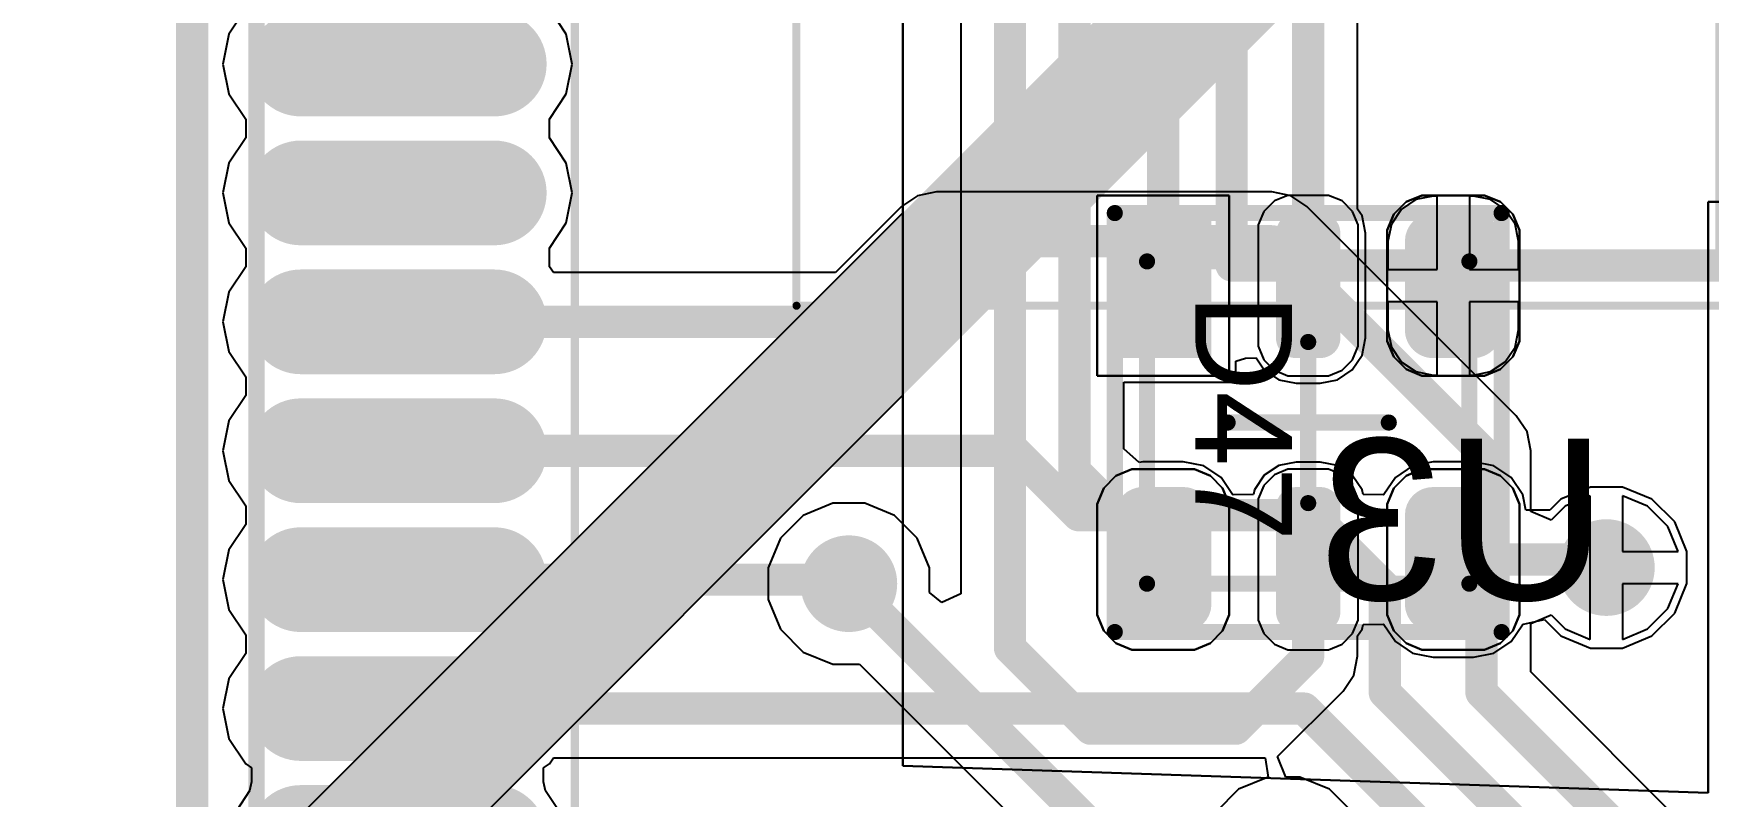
# Model space of a CAD drawing. Header units: inches. Extents: x -5 to 179, y -47 to 8.
# Drawn here: x 90.84 to 101.23, y -24.52 to -19.79 of the extents above; entities that cross this region are included whole.
import ezdxf

# ---------------------------------------------------------------- set-up
doc = ezdxf.new("R2010")
doc.units = ezdxf.units.IN
for name, color, linetype in [('Bottom 3D Body', 56, 'Continuous'), ('Bottom Courtyard', 56, 'Continuous'), ('Bottom Layer', 5, 'Continuous'), ('Bottom Overlay', 54, 'Continuous'), ('Bottom Paste', 16, 'Continuous'), ('Bottom Solder', 6, 'Continuous'), ('Mechanical 1', 6, 'Continuous'), ('Top 3D Body', 56, 'Continuous'), ('Top Courtyard', 56, 'Continuous'), ('Top Layer', 1, 'Continuous'), ('Top Overlay', 2, 'Continuous'), ('Top Paste', 8, 'Continuous'), ('Top Solder', 216, 'Continuous'), ('Via Holes', 16, 'Continuous')]:
    doc.layers.add(name, color=color, linetype=linetype)
doc.styles.add('Arial', font='', dxfattribs={"height": 0.2})
doc.styles.get('Arial').set_extended_font_data('Arial')

# ---------------------------------------------------------------- blocks, each defined once
blk = doc.blocks.new('TQFP80P1200X1200X120_44N_B_993')
at = {"layer": 'Bottom Layer'}
h = blk.add_hatch(color=5, dxfattribs=at)
edge = h.paths.add_edge_path()
edge.add_arc((-4, 5.275), 0.275, 180, 360)
edge.add_line((-3.725, 5.275), (-3.725, 6.475))
edge.add_arc((-4, 6.475), 0.275, 0, 180)
edge.add_line((-4.275, 6.475), (-4.275, 5.275))
h = blk.add_hatch(color=5, dxfattribs=at)
edge = h.paths.add_edge_path()
edge.add_arc((-3.2, 5.275), 0.275, 180, 360)
edge.add_line((-2.925, 5.275), (-2.925, 6.475))
edge.add_arc((-3.2, 6.475), 0.275, 0, 180)
edge.add_line((-3.475, 6.475), (-3.475, 5.275))
h = blk.add_hatch(color=5, dxfattribs=at)
edge = h.paths.add_edge_path()
edge.add_arc((-2.4, 5.275), 0.275, 180, 360)
edge.add_line((-2.125, 5.275), (-2.125, 6.475))
edge.add_arc((-2.4, 6.475), 0.275, 0, 180)
edge.add_line((-2.675, 6.475), (-2.675, 5.275))
h = blk.add_hatch(color=5, dxfattribs=at)
edge = h.paths.add_edge_path()
edge.add_arc((-1.6, 5.275), 0.275, 180, 360)
edge.add_line((-1.325, 5.275), (-1.325, 6.475))
edge.add_arc((-1.6, 6.475), 0.275, 0, 180)
edge.add_line((-1.875, 6.475), (-1.875, 5.275))
h = blk.add_hatch(color=5, dxfattribs=at)
edge = h.paths.add_edge_path()
edge.add_arc((-0.8, 5.275), 0.275, 180, 360)
edge.add_line((-0.525, 5.275), (-0.525, 6.475))
edge.add_arc((-0.8, 6.475), 0.275, 0, 180)
edge.add_line((-1.075, 6.475), (-1.075, 5.275))
h = blk.add_hatch(color=5, dxfattribs=at)
edge = h.paths.add_edge_path()
edge.add_arc((0, 5.275), 0.275, 180, 360)
edge.add_line((0.275, 5.275), (0.275, 6.475))
edge.add_arc((0, 6.475), 0.275, 0, 180)
edge.add_line((-0.275, 6.475), (-0.275, 5.275))
h = blk.add_hatch(color=5, dxfattribs=at)
edge = h.paths.add_edge_path()
edge.add_arc((0.8, 5.275), 0.275, 180, 360)
edge.add_line((1.075, 5.275), (1.075, 6.475))
edge.add_arc((0.8, 6.475), 0.275, 0, 180)
edge.add_line((0.525, 6.475), (0.525, 5.275))
at = {"layer": 'Bottom Paste'}
h = blk.add_hatch(color=16, dxfattribs=at)
edge = h.paths.add_edge_path()
edge.add_arc((-4, 5.275), 0.275, 180, 360)
edge.add_line((-3.725, 5.275), (-3.725, 6.475))
edge.add_arc((-4, 6.475), 0.275, 0, 180)
edge.add_line((-4.275, 6.475), (-4.275, 5.275))
h = blk.add_hatch(color=16, dxfattribs=at)
edge = h.paths.add_edge_path()
edge.add_arc((-3.2, 5.275), 0.275, 180, 360)
edge.add_line((-2.925, 5.275), (-2.925, 6.475))
edge.add_arc((-3.2, 6.475), 0.275, 0, 180)
edge.add_line((-3.475, 6.475), (-3.475, 5.275))
h = blk.add_hatch(color=16, dxfattribs=at)
edge = h.paths.add_edge_path()
edge.add_arc((-2.4, 5.275), 0.275, 180, 360)
edge.add_line((-2.125, 5.275), (-2.125, 6.475))
edge.add_arc((-2.4, 6.475), 0.275, 0, 180)
edge.add_line((-2.675, 6.475), (-2.675, 5.275))
h = blk.add_hatch(color=16, dxfattribs=at)
edge = h.paths.add_edge_path()
edge.add_arc((-1.6, 5.275), 0.275, 180, 360)
edge.add_line((-1.325, 5.275), (-1.325, 6.475))
edge.add_arc((-1.6, 6.475), 0.275, 0, 180)
edge.add_line((-1.875, 6.475), (-1.875, 5.275))
h = blk.add_hatch(color=16, dxfattribs=at)
edge = h.paths.add_edge_path()
edge.add_arc((-0.8, 5.275), 0.275, 180, 360)
edge.add_line((-0.525, 5.275), (-0.525, 6.475))
edge.add_arc((-0.8, 6.475), 0.275, 0, 180)
edge.add_line((-1.075, 6.475), (-1.075, 5.275))
h = blk.add_hatch(color=16, dxfattribs=at)
edge = h.paths.add_edge_path()
edge.add_arc((0, 5.275), 0.275, 180, 360)
edge.add_line((0.275, 5.275), (0.275, 6.475))
edge.add_arc((0, 6.475), 0.275, 0, 180)
edge.add_line((-0.275, 6.475), (-0.275, 5.275))
h = blk.add_hatch(color=16, dxfattribs=at)
edge = h.paths.add_edge_path()
edge.add_arc((0.8, 5.275), 0.275, 180, 360)
edge.add_line((1.075, 5.275), (1.075, 6.475))
edge.add_arc((0.8, 6.475), 0.275, 0, 180)
edge.add_line((0.525, 6.475), (0.525, 5.275))
at = {"layer": 'Bottom Solder'}
h = blk.add_hatch(color=6, dxfattribs=at)
edge = h.paths.add_edge_path()
edge.add_arc((-4, 5.275), 0.325, 180, 360)
edge.add_line((-3.675, 5.275), (-3.675, 6.475))
edge.add_arc((-4, 6.475), 0.325, 0, 180)
edge.add_line((-4.325, 6.475), (-4.325, 5.275))
h = blk.add_hatch(color=6, dxfattribs=at)
edge = h.paths.add_edge_path()
edge.add_arc((-3.2, 5.275), 0.325, 180, 360)
edge.add_line((-2.875, 5.275), (-2.875, 6.475))
edge.add_arc((-3.2, 6.475), 0.325, 0, 180)
edge.add_line((-3.525, 6.475), (-3.525, 5.275))
h = blk.add_hatch(color=6, dxfattribs=at)
edge = h.paths.add_edge_path()
edge.add_arc((-2.4, 5.275), 0.325, 180, 360)
edge.add_line((-2.075, 5.275), (-2.075, 6.475))
edge.add_arc((-2.4, 6.475), 0.325, 0, 180)
edge.add_line((-2.725, 6.475), (-2.725, 5.275))
h = blk.add_hatch(color=6, dxfattribs=at)
edge = h.paths.add_edge_path()
edge.add_arc((-1.6, 5.275), 0.325, 180, 360)
edge.add_line((-1.275, 5.275), (-1.275, 6.475))
edge.add_arc((-1.6, 6.475), 0.325, 0, 180)
edge.add_line((-1.925, 6.475), (-1.925, 5.275))
h = blk.add_hatch(color=6, dxfattribs=at)
edge = h.paths.add_edge_path()
edge.add_arc((-0.8, 5.275), 0.325, 180, 360)
edge.add_line((-0.475, 5.275), (-0.475, 6.475))
edge.add_arc((-0.8, 6.475), 0.325, 0, 180)
edge.add_line((-1.125, 6.475), (-1.125, 5.275))
h = blk.add_hatch(color=6, dxfattribs=at)
edge = h.paths.add_edge_path()
edge.add_arc((0, 5.275), 0.325, 180, 360)
edge.add_line((0.325, 5.275), (0.325, 6.475))
edge.add_arc((0, 6.475), 0.325, 0, 180)
edge.add_line((-0.325, 6.475), (-0.325, 5.275))
h = blk.add_hatch(color=6, dxfattribs=at)
edge = h.paths.add_edge_path()
edge.add_arc((0.8, 5.275), 0.325, 180, 360)
edge.add_line((1.125, 5.275), (1.125, 6.475))
edge.add_arc((0.8, 6.475), 0.325, 0, 180)
edge.add_line((0.475, 6.475), (0.475, 5.275))
at = {"layer": 'Bottom 3D Body'}
blk.add_lwpolyline([(5, 5, 0.1, 0.1, 0), (-5, 5, 0.1, 0.1, 0)], format="xyseb", dxfattribs=at)
at = {"layer": 'Bottom Courtyard'}
blk.add_lwpolyline([(6.975, 6.975, 0.05, 0.05, 0), (-6.975, 6.975, 0.05, 0.05, 0)], format="xyseb", dxfattribs=at)
at = {"layer": 'Bottom Overlay'}
blk.add_lwpolyline([(4.6, 4.6, 0.2, 0.2, 0), (-4.6, 4.6, 0.2, 0.2, 0)], format="xyseb", dxfattribs=at)
blk = doc.blocks.new('SOT230P700X180_4N_B_1000')
at = {"layer": 'Bottom Layer'}
for points in [[(-1.85, 2.8), (-1.85, 1.8), (-4, 1.8), (-4, 2.8)], [(4, 1.625), (4, -1.625), (1.85, -1.625), (1.85, 1.625)], [(-1.85, 0.5), (-1.85, -0.5), (-4, -0.5), (-4, 0.5)], [(-1.85, -1.8), (-1.85, -2.8), (-4, -2.8), (-4, -1.8)]]:
    blk.add_hatch(color=5, dxfattribs=at).paths.add_polyline_path(points)
at = {"layer": 'Bottom Paste'}
for points in [[(-1.85, 2.8), (-1.85, 1.8), (-4, 1.8), (-4, 2.8)], [(4, 1.625), (4, -1.625), (1.85, -1.625), (1.85, 1.625)], [(-1.85, 0.5), (-1.85, -0.5), (-4, -0.5), (-4, 0.5)], [(-1.85, -1.8), (-1.85, -2.8), (-4, -2.8), (-4, -1.8)]]:
    blk.add_hatch(color=16, dxfattribs=at).paths.add_polyline_path(points)
at = {"layer": 'Bottom Solder'}
for points in [[(-1.8, 2.85), (-1.8, 1.75), (-4.05, 1.75), (-4.05, 2.85)], [(4.05, 1.675), (4.05, -1.675), (1.8, -1.675), (1.8, 1.675)], [(-1.8, 0.55), (-1.8, -0.55), (-4.05, -0.55), (-4.05, 0.55)], [(-1.8, -1.75), (-1.8, -2.85), (-4.05, -2.85), (-4.05, -1.75)]]:
    blk.add_hatch(color=6, dxfattribs=at).paths.add_polyline_path(points)
at = {"layer": 'Bottom Courtyard'}
for points in [[(4.25, 3.6, 0.05, 0.05, 0), (-4.25, 3.6, 0.05, 0.05, 0)], [(-4.25, 3.6, 0.05, 0.05, 0), (-4.25, -3.6, 0.05, 0.05, 0)], [(4.25, 3.6, 0.05, 0.05, 0), (4.25, -3.6, 0.05, 0.05, 0)], [(0, 0.5, 0.1, 0.1, 0), (0, -0.5, 0.1, 0.1, 0)], [(0.5, 0, 0.1, 0.1, 0), (-0.5, 0, 0.1, 0.1, 0)], [(4.25, -3.6, 0.05, 0.05, 0), (-4.25, -3.6, 0.05, 0.05, 0)]]:
    blk.add_lwpolyline(points, format="xyseb", dxfattribs=at)
for points in [[(-4.263, 3.6, 0.025, 0.025, 1), (-4.238, 3.6, 0.025, 0.025, 1)], [(-4.263, 3.6, 0.025, 0.025, 1), (-4.238, 3.6, 0.025, 0.025, 1)], [(4.237, 3.6, 0.025, 0.025, 1), (4.262, 3.6, 0.025, 0.025, 1)], [(4.237, 3.6, 0.025, 0.025, 1), (4.262, 3.6, 0.025, 0.025, 1)], [(-0.025, 0.5, 0.05, 0.05, 1), (0.025, 0.5, 0.05, 0.05, 1)], [(-0.525, 0, 0.05, 0.05, 1), (-0.475, 0, 0.05, 0.05, 1)], [(0.475, 0, 0.05, 0.05, 1), (0.525, 0, 0.05, 0.05, 1)], [(-0.025, -0.5, 0.05, 0.05, 1), (0.025, -0.5, 0.05, 0.05, 1)], [(-4.263, -3.6, 0.025, 0.025, 1), (-4.238, -3.6, 0.025, 0.025, 1)], [(-4.263, -3.6, 0.025, 0.025, 1), (-4.238, -3.6, 0.025, 0.025, 1)], [(4.237, -3.6, 0.025, 0.025, 1), (4.262, -3.6, 0.025, 0.025, 1)], [(4.237, -3.6, 0.025, 0.025, 1), (4.262, -3.6, 0.025, 0.025, 1)]]:
    blk.add_lwpolyline(points, format="xyseb", close=True, dxfattribs=at)
at = {"layer": 'Bottom Overlay'}
for points in [[(-1.55, 3.35, 0.2, 0.2, 0), (-1.55, -3.35, 0.2, 0.2, 0)], [(1.55, 3.35, 0.2, 0.2, 0), (-1.55, 3.35, 0.2, 0.2, 0)], [(1.55, 3.35, 0.2, 0.2, 0), (1.55, -3.35, 0.2, 0.2, 0)], [(1.55, -3.35, 0.2, 0.2, 0), (-1.55, -3.35, 0.2, 0.2, 0)]]:
    blk.add_lwpolyline(points, format="xyseb", dxfattribs=at)
for points in [[(-1.6, 3.35, 0.1, 0.1, 1), (-1.5, 3.35, 0.1, 0.1, 1)], [(-1.6, 3.35, 0.1, 0.1, 1), (-1.5, 3.35, 0.1, 0.1, 1)], [(1.5, 3.35, 0.1, 0.1, 1), (1.6, 3.35, 0.1, 0.1, 1)], [(1.5, 3.35, 0.1, 0.1, 1), (1.6, 3.35, 0.1, 0.1, 1)], [(-2.8, -3.35, 0.25, 0.25, 1), (-3.05, -3.35, 0.25, 0.25, 1)], [(-3.113, -3.35, 0.125, 0.125, 1), (-2.988, -3.35, 0.125, 0.125, 1)], [(-2.862, -3.35, 0.125, 0.125, 1), (-2.738, -3.35, 0.125, 0.125, 1)], [(-1.6, -3.35, 0.1, 0.1, 1), (-1.5, -3.35, 0.1, 0.1, 1)], [(-1.6, -3.35, 0.1, 0.1, 1), (-1.5, -3.35, 0.1, 0.1, 1)], [(1.5, -3.35, 0.1, 0.1, 1), (1.6, -3.35, 0.1, 0.1, 1)], [(1.5, -3.35, 0.1, 0.1, 1), (1.6, -3.35, 0.1, 0.1, 1)]]:
    blk.add_lwpolyline(points, format="xyseb", close=True, dxfattribs=at)
blk = doc.blocks.new('APA_RGB_LED_2020_1049')
at = {"layer": 'Top Layer'}
h = blk.add_hatch(color=1, dxfattribs=at)
edge = h.paths.add_edge_path()
edge.add_arc((-1.125, 1.025), 0.125, 90, 180)
edge.add_line((-1.25, 1.025), (-1.25, 0.775))
edge.add_arc((-1.125, 0.775), 0.125, 180, 270)
edge.add_line((-1.125, 0.65), (-0.575, 0.65))
edge.add_arc((-0.575, 0.775), 0.125, 270, 360)
edge.add_line((-0.45, 0.775), (-0.45, 1.025))
edge.add_arc((-0.575, 1.025), 0.125, 0, 90)
edge.add_line((-0.575, 1.15), (-1.125, 1.15))
h = blk.add_hatch(color=1, dxfattribs=at)
edge = h.paths.add_edge_path()
edge.add_arc((0.575, 1.025), 0.125, 90, 180)
edge.add_line((0.45, 1.025), (0.45, 0.775))
edge.add_arc((0.575, 0.775), 0.125, 180, 270)
edge.add_line((0.575, 0.65), (1.125, 0.65))
edge.add_arc((1.125, 0.775), 0.125, 270, 360)
edge.add_line((1.25, 0.775), (1.25, 1.025))
edge.add_arc((1.125, 1.025), 0.125, 0, 90)
edge.add_line((1.125, 1.15), (0.575, 1.15))
h = blk.add_hatch(color=1, dxfattribs=at)
edge = h.paths.add_edge_path()
edge.add_arc((-1.175, 0.075), 0.075, 90, 180)
edge.add_line((-1.25, 0.075), (-1.25, -0.075))
edge.add_arc((-1.175, -0.075), 0.075, 180, 270)
edge.add_line((-1.175, -0.15), (-0.525, -0.15))
edge.add_arc((-0.525, -0.075), 0.075, 270, 360)
edge.add_line((-0.45, -0.075), (-0.45, 0.075))
edge.add_arc((-0.525, 0.075), 0.075, 0, 90)
edge.add_line((-0.525, 0.15), (-1.175, 0.15))
h = blk.add_hatch(color=1, dxfattribs=at)
edge = h.paths.add_edge_path()
edge.add_arc((0.525, 0.075), 0.075, 90, 180)
edge.add_line((0.45, 0.075), (0.45, -0.075))
edge.add_arc((0.525, -0.075), 0.075, 180, 270)
edge.add_line((0.525, -0.15), (1.175, -0.15))
edge.add_arc((1.175, -0.075), 0.075, 270, 360)
edge.add_line((1.25, -0.075), (1.25, 0.075))
edge.add_arc((1.175, 0.075), 0.075, 0, 90)
edge.add_line((1.175, 0.15), (0.525, 0.15))
blk.add_hatch(color=1, dxfattribs=at).paths.add_polyline_path([(-1.25, -0.65), (-0.45, -0.65), (-0.45, -1.15), (-1.25, -1.15)])
h = blk.add_hatch(color=1, dxfattribs=at)
edge = h.paths.add_edge_path()
edge.add_arc((0.575, -0.775), 0.125, 90, 180)
edge.add_line((0.45, -0.775), (0.45, -1.025))
edge.add_arc((0.575, -1.025), 0.125, 180, 270)
edge.add_line((0.575, -1.15), (1.125, -1.15))
edge.add_arc((1.125, -1.025), 0.125, 270, 360)
edge.add_line((1.25, -1.025), (1.25, -0.775))
edge.add_arc((1.125, -0.775), 0.125, 0, 90)
edge.add_line((1.125, -0.65), (0.575, -0.65))
at = {"layer": 'Top Paste'}
h = blk.add_hatch(color=8, dxfattribs=at)
edge = h.paths.add_edge_path()
edge.add_arc((-1.125, 1.025), 0.125, 90, 180)
edge.add_line((-1.25, 1.025), (-1.25, 0.775))
edge.add_arc((-1.125, 0.775), 0.125, 180, 270)
edge.add_line((-1.125, 0.65), (-0.575, 0.65))
edge.add_arc((-0.575, 0.775), 0.125, 270, 360)
edge.add_line((-0.45, 0.775), (-0.45, 1.025))
edge.add_arc((-0.575, 1.025), 0.125, 0, 90)
edge.add_line((-0.575, 1.15), (-1.125, 1.15))
h = blk.add_hatch(color=8, dxfattribs=at)
edge = h.paths.add_edge_path()
edge.add_arc((0.575, 1.025), 0.125, 90, 180)
edge.add_line((0.45, 1.025), (0.45, 0.775))
edge.add_arc((0.575, 0.775), 0.125, 180, 270)
edge.add_line((0.575, 0.65), (1.125, 0.65))
edge.add_arc((1.125, 0.775), 0.125, 270, 360)
edge.add_line((1.25, 0.775), (1.25, 1.025))
edge.add_arc((1.125, 1.025), 0.125, 0, 90)
edge.add_line((1.125, 1.15), (0.575, 1.15))
h = blk.add_hatch(color=8, dxfattribs=at)
edge = h.paths.add_edge_path()
edge.add_arc((-1.175, 0.075), 0.075, 90, 180)
edge.add_line((-1.25, 0.075), (-1.25, -0.075))
edge.add_arc((-1.175, -0.075), 0.075, 180, 270)
edge.add_line((-1.175, -0.15), (-0.525, -0.15))
edge.add_arc((-0.525, -0.075), 0.075, 270, 360)
edge.add_line((-0.45, -0.075), (-0.45, 0.075))
edge.add_arc((-0.525, 0.075), 0.075, 0, 90)
edge.add_line((-0.525, 0.15), (-1.175, 0.15))
h = blk.add_hatch(color=8, dxfattribs=at)
edge = h.paths.add_edge_path()
edge.add_arc((0.525, 0.075), 0.075, 90, 180)
edge.add_line((0.45, 0.075), (0.45, -0.075))
edge.add_arc((0.525, -0.075), 0.075, 180, 270)
edge.add_line((0.525, -0.15), (1.175, -0.15))
edge.add_arc((1.175, -0.075), 0.075, 270, 360)
edge.add_line((1.25, -0.075), (1.25, 0.075))
edge.add_arc((1.175, 0.075), 0.075, 0, 90)
edge.add_line((1.175, 0.15), (0.525, 0.15))
blk.add_hatch(color=8, dxfattribs=at).paths.add_polyline_path([(-1.25, -0.65), (-0.45, -0.65), (-0.45, -1.15), (-1.25, -1.15)])
h = blk.add_hatch(color=8, dxfattribs=at)
edge = h.paths.add_edge_path()
edge.add_arc((0.575, -0.775), 0.125, 90, 180)
edge.add_line((0.45, -0.775), (0.45, -1.025))
edge.add_arc((0.575, -1.025), 0.125, 180, 270)
edge.add_line((0.575, -1.15), (1.125, -1.15))
edge.add_arc((1.125, -1.025), 0.125, 270, 360)
edge.add_line((1.25, -1.025), (1.25, -0.775))
edge.add_arc((1.125, -0.775), 0.125, 0, 90)
edge.add_line((1.125, -0.65), (0.575, -0.65))
at = {"layer": 'Top Solder'}
h = blk.add_hatch(color=216, dxfattribs=at)
edge = h.paths.add_edge_path()
edge.add_arc((-1.125, 1.025), 0.175, 90, 180)
edge.add_line((-1.3, 1.025), (-1.3, 0.775))
edge.add_arc((-1.125, 0.775), 0.175, 180, 270)
edge.add_line((-1.125, 0.6), (-0.575, 0.6))
edge.add_arc((-0.575, 0.775), 0.175, 270, 360)
edge.add_line((-0.4, 0.775), (-0.4, 1.025))
edge.add_arc((-0.575, 1.025), 0.175, 0, 90)
edge.add_line((-0.575, 1.2), (-1.125, 1.2))
h = blk.add_hatch(color=216, dxfattribs=at)
edge = h.paths.add_edge_path()
edge.add_arc((0.575, 1.025), 0.175, 90, 180)
edge.add_line((0.4, 1.025), (0.4, 0.775))
edge.add_arc((0.575, 0.775), 0.175, 180, 270)
edge.add_line((0.575, 0.6), (1.125, 0.6))
edge.add_arc((1.125, 0.775), 0.175, 270, 360)
edge.add_line((1.3, 0.775), (1.3, 1.025))
edge.add_arc((1.125, 1.025), 0.175, 0, 90)
edge.add_line((1.125, 1.2), (0.575, 1.2))
h = blk.add_hatch(color=216, dxfattribs=at)
edge = h.paths.add_edge_path()
edge.add_arc((-1.175, 0.075), 0.125, 90, 180)
edge.add_line((-1.3, 0.075), (-1.3, -0.075))
edge.add_arc((-1.175, -0.075), 0.125, 180, 270)
edge.add_line((-1.175, -0.2), (-0.525, -0.2))
edge.add_arc((-0.525, -0.075), 0.125, 270, 360)
edge.add_line((-0.4, -0.075), (-0.4, 0.075))
edge.add_arc((-0.525, 0.075), 0.125, 0, 90)
edge.add_line((-0.525, 0.2), (-1.175, 0.2))
h = blk.add_hatch(color=216, dxfattribs=at)
edge = h.paths.add_edge_path()
edge.add_arc((0.525, 0.075), 0.125, 90, 180)
edge.add_line((0.4, 0.075), (0.4, -0.075))
edge.add_arc((0.525, -0.075), 0.125, 180, 270)
edge.add_line((0.525, -0.2), (1.175, -0.2))
edge.add_arc((1.175, -0.075), 0.125, 270, 360)
edge.add_line((1.3, -0.075), (1.3, 0.075))
edge.add_arc((1.175, 0.075), 0.125, 0, 90)
edge.add_line((1.175, 0.2), (0.525, 0.2))
blk.add_hatch(color=216, dxfattribs=at).paths.add_polyline_path([(-1.3, -0.6), (-0.4, -0.6), (-0.4, -1.2), (-1.3, -1.2)])
h = blk.add_hatch(color=216, dxfattribs=at)
edge = h.paths.add_edge_path()
edge.add_arc((0.575, -0.775), 0.175, 90, 180)
edge.add_line((0.4, -0.775), (0.4, -1.025))
edge.add_arc((0.575, -1.025), 0.175, 180, 270)
edge.add_line((0.575, -1.2), (1.125, -1.2))
edge.add_arc((1.125, -1.025), 0.175, 270, 360)
edge.add_line((1.3, -1.025), (1.3, -0.775))
edge.add_arc((1.125, -0.775), 0.175, 0, 90)
edge.add_line((1.125, -0.6), (0.575, -0.6))
at = {"layer": 'Top 3D Body'}
for points in [[(1, 1, 0.1, 0.1, 0), (-1, 1, 0.1, 0.1, 0)], [(-1, -1, 0.1, 0.1, 0), (-1, 1, 0.1, 0.1, 0)], [(1, -1, 0.1, 0.1, 0), (1, 1, 0.1, 0.1, 0)], [(1, -1, 0.1, 0.1, 0), (-1, -1, 0.1, 0.1, 0)]]:
    blk.add_lwpolyline(points, format="xyseb", dxfattribs=at)
for points in [[(-1.025, 1, 0.05, 0.05, 1), (-0.975, 1, 0.05, 0.05, 1)], [(-1.025, 1, 0.05, 0.05, 1), (-0.975, 1, 0.05, 0.05, 1)], [(0.975, 1, 0.05, 0.05, 1), (1.025, 1, 0.05, 0.05, 1)], [(0.975, 1, 0.05, 0.05, 1), (1.025, 1, 0.05, 0.05, 1)], [(-1.025, -1, 0.05, 0.05, 1), (-0.975, -1, 0.05, 0.05, 1)], [(-1.025, -1, 0.05, 0.05, 1), (-0.975, -1, 0.05, 0.05, 1)], [(0.975, -1, 0.05, 0.05, 1), (1.025, -1, 0.05, 0.05, 1)], [(0.975, -1, 0.05, 0.05, 1), (1.025, -1, 0.05, 0.05, 1)]]:
    blk.add_lwpolyline(points, format="xyseb", close=True, dxfattribs=at)
at = {"layer": 'Top Courtyard'}
for points in [[(-1.3, -1.2, 0.1, 0.1, 0), (-1.3, 1.2, 0.1, 0.1, 0)], [(1.3, 1.2, 0.1, 0.1, 0), (-1.3, 1.2, 0.1, 0.1, 0)], [(1.3, -1.2, 0.1, 0.1, 0), (1.3, 1.2, 0.1, 0.1, 0)], [(0, -0.5, 0.1, 0.1, 0), (0, 0.5, 0.1, 0.1, 0)], [(0.5, 0, 0.1, 0.1, 0), (-0.5, 0, 0.1, 0.1, 0)], [(1.3, -1.2, 0.1, 0.1, 0), (-1.3, -1.2, 0.1, 0.1, 0)]]:
    blk.add_lwpolyline(points, format="xyseb", dxfattribs=at)
for points in [[(-1.325, 1.2, 0.05, 0.05, 1), (-1.275, 1.2, 0.05, 0.05, 1)], [(-1.325, 1.2, 0.05, 0.05, 1), (-1.275, 1.2, 0.05, 0.05, 1)], [(1.275, 1.2, 0.05, 0.05, 1), (1.325, 1.2, 0.05, 0.05, 1)], [(1.275, 1.2, 0.05, 0.05, 1), (1.325, 1.2, 0.05, 0.05, 1)], [(-0.025, 0.5, 0.05, 0.05, 1), (0.025, 0.5, 0.05, 0.05, 1)], [(-0.525, 0, 0.05, 0.05, 1), (-0.475, 0, 0.05, 0.05, 1)], [(0.475, 0, 0.05, 0.05, 1), (0.525, 0, 0.05, 0.05, 1)], [(-0.025, -0.5, 0.05, 0.05, 1), (0.025, -0.5, 0.05, 0.05, 1)], [(-1.325, -1.2, 0.05, 0.05, 1), (-1.275, -1.2, 0.05, 0.05, 1)], [(-1.325, -1.2, 0.05, 0.05, 1), (-1.275, -1.2, 0.05, 0.05, 1)], [(1.275, -1.2, 0.05, 0.05, 1), (1.325, -1.2, 0.05, 0.05, 1)], [(1.275, -1.2, 0.05, 0.05, 1), (1.325, -1.2, 0.05, 0.05, 1)]]:
    blk.add_lwpolyline(points, format="xyseb", close=True, dxfattribs=at)
at = {"layer": 'Top Overlay'}
for p, q in [((-1.369, 1.193), (-1.293, 1.269)), ((-1.293, 1.269), (-1.194, 1.31)), ((-1.194, 1.31), (-1.14, 1.31)), ((-1.14, 1.31), (-1.14, 1.31)), ((-1.14, 1.31), (-0.56, 1.31)), ((-0.56, 1.31), (-0.506, 1.31)), ((-0.506, 1.31), (-0.407, 1.269)), ((-0.407, 1.269), (-0.331, 1.193)), ((0.331, 1.193), (0.407, 1.269)), ((0.407, 1.269), (0.506, 1.31)), ((0.506, 1.31), (0.56, 1.31)), ((0.56, 1.31), (0.56, 1.31)), ((0.56, 1.31), (1.14, 1.31)), ((1.14, 1.31), (1.194, 1.31)), ((1.194, 1.31), (1.293, 1.269)), ((1.293, 1.269), (1.369, 1.193)), ((-1.41, 1.094), (-1.369, 1.193)), ((-0.331, 1.193), (-0.29, 1.094)), ((0.29, 1.094), (0.331, 1.193)), ((1.369, 1.193), (1.41, 1.094)), ((-1.41, 1.04), (-1.41, 1.094)), ((-1.41, 0.76), (-1.41, 1.04)), ((-0.29, 1.094), (-0.29, 1.04)), ((-0.29, 1.04), (-0.29, 1.04)), ((-0.29, 1.04), (-0.29, 0.76)), ((0.29, 1.04), (0.29, 1.094)), ((0.29, 0.76), (0.29, 1.04)), ((1.41, 1.094), (1.41, 1.04)), ((1.41, 1.04), (1.41, 1.04)), ((1.41, 1.04), (1.41, 0.76)), ((-1.41, 0.76), (-1.41, 0.76)), ((-1.41, 0.706), (-1.41, 0.76)), ((-0.29, 0.76), (-0.29, 0.706)), ((0.29, 0.76), (0.29, 0.76)), ((0.29, 0.706), (0.29, 0.76)), ((1.41, 0.76), (1.41, 0.706)), ((-1.369, 0.607), (-1.41, 0.706)), ((-0.29, 0.706), (-0.331, 0.607)), ((0.331, 0.607), (0.29, 0.706)), ((1.41, 0.706), (1.369, 0.607)), ((-1.293, 0.531), (-1.369, 0.607)), ((-1.194, 0.49), (-1.293, 0.531)), ((-0.407, 0.531), (-0.506, 0.49)), ((-0.331, 0.607), (-0.407, 0.531)), ((0.407, 0.531), (0.331, 0.607)), ((0.506, 0.49), (0.407, 0.531)), ((1.293, 0.531), (1.194, 0.49)), ((1.369, 0.607), (1.293, 0.531)), ((-1.14, 0.49), (-1.194, 0.49)), ((-0.56, 0.49), (-1.14, 0.49)), ((-0.506, 0.49), (-0.56, 0.49)), ((-0.56, 0.49), (-0.56, 0.49)), ((0.56, 0.49), (0.506, 0.49)), ((1.14, 0.49), (0.56, 0.49)), ((1.194, 0.49), (1.14, 0.49)), ((1.14, 0.49), (1.14, 0.49)), ((-1.375, 0.21), (-1.41, 0.126)), ((-1.31, 0.275), (-1.375, 0.21)), ((-1.226, 0.31), (-1.31, 0.275)), ((-1.18, 0.31), (-1.226, 0.31)), ((-0.52, 0.31), (-1.18, 0.31)), ((-0.474, 0.31), (-0.52, 0.31)), ((-0.52, 0.31), (-0.52, 0.31)), ((-0.39, 0.275), (-0.474, 0.31)), ((-0.325, 0.21), (-0.39, 0.275)), ((-0.29, 0.126), (-0.325, 0.21)), ((0.325, 0.21), (0.29, 0.126)), ((0.39, 0.275), (0.325, 0.21)), ((0.474, 0.31), (0.39, 0.275)), ((0.52, 0.31), (0.474, 0.31)), ((1.18, 0.31), (0.52, 0.31)), ((1.226, 0.31), (1.18, 0.31)), ((1.18, 0.31), (1.18, 0.31)), ((1.31, 0.275), (1.226, 0.31)), ((1.375, 0.21), (1.31, 0.275)), ((1.41, 0.126), (1.375, 0.21)), ((-1.41, 0.126), (-1.41, 0.08)), ((-0.29, 0.08), (-0.29, 0.126)), ((0.29, 0.126), (0.29, 0.08)), ((1.41, 0.08), (1.41, 0.126)), ((-1.41, 0.08), (-1.41, -0.08)), ((-1.41, 0.08), (-1.41, 0.08)), ((-0.29, -0.08), (-0.29, 0.08)), ((0.29, 0.08), (0.29, -0.08)), ((0.29, 0.08), (0.29, 0.08)), ((1.41, -0.08), (1.41, 0.08)), ((-1.41, -0.08), (-1.41, -0.126)), ((-0.29, -0.126), (-0.29, -0.08)), ((-0.29, -0.08), (-0.29, -0.08)), ((0.29, -0.08), (0.29, -0.126)), ((1.41, -0.126), (1.41, -0.08)), ((1.41, -0.08), (1.41, -0.08)), ((-1.41, -0.126), (-1.375, -0.21)), ((-0.325, -0.21), (-0.29, -0.126)), ((0.29, -0.126), (0.325, -0.21)), ((1.375, -0.21), (1.41, -0.126)), ((-1.375, -0.21), (-1.31, -0.275)), ((-1.31, -0.275), (-1.226, -0.31)), ((-1.226, -0.31), (-1.18, -0.31)), ((-1.18, -0.31), (-1.18, -0.31)), ((-1.18, -0.31), (-0.52, -0.31)), ((-0.52, -0.31), (-0.474, -0.31)), ((-0.474, -0.31), (-0.39, -0.275)), ((-0.39, -0.275), (-0.325, -0.21)), ((0.325, -0.21), (0.39, -0.275)), ((0.39, -0.275), (0.474, -0.31)), ((0.474, -0.31), (0.52, -0.31)), ((0.52, -0.31), (0.52, -0.31)), ((0.52, -0.31), (1.18, -0.31)), ((1.18, -0.31), (1.226, -0.31)), ((1.226, -0.31), (1.31, -0.275)), ((1.31, -0.275), (1.375, -0.21)), ((-1.41, -1.31), (-1.41, -0.49)), ((-1.41, -0.49), (-0.29, -0.49)), ((-0.29, -0.49), (-0.29, -1.31)), ((0.407, -0.531), (0.506, -0.49)), ((0.506, -0.49), (0.56, -0.49)), ((0.56, -0.49), (0.56, -0.49)), ((0.56, -0.49), (1.14, -0.49)), ((1.14, -0.49), (1.194, -0.49)), ((1.194, -0.49), (1.293, -0.531)), ((0.29, -0.706), (0.331, -0.607)), ((0.331, -0.607), (0.407, -0.531)), ((1.293, -0.531), (1.369, -0.607)), ((1.369, -0.607), (1.41, -0.706)), ((0.29, -0.76), (0.29, -0.706)), ((1.41, -0.706), (1.41, -0.76)), ((0.29, -1.04), (0.29, -0.76)), ((1.41, -0.76), (1.41, -0.76)), ((1.41, -0.76), (1.41, -1.04)), ((0.29, -1.04), (0.29, -1.04)), ((0.29, -1.094), (0.29, -1.04)), ((0.331, -1.193), (0.29, -1.094)), ((1.41, -1.094), (1.369, -1.193)), ((1.41, -1.04), (1.41, -1.094)), ((0.407, -1.269), (0.331, -1.193)), ((1.369, -1.193), (1.293, -1.269)), ((-0.29, -1.31), (-1.41, -1.31)), ((0.506, -1.31), (0.407, -1.269)), ((0.56, -1.31), (0.506, -1.31)), ((1.14, -1.31), (0.56, -1.31)), ((1.194, -1.31), (1.14, -1.31)), ((1.14, -1.31), (1.14, -1.31)), ((1.293, -1.269), (1.194, -1.31))]:
    blk.add_line(p, q, dxfattribs=at)
at = {"layer": 'Top Courtyard', "style": 'Arial'}
blk.add_text('D47', height=0.6, dxfattribs=at).set_placement((-0.8, -0.7))

msp = doc.modelspace()

# ---------------------------------------------------------------- hatches: boundary and pattern name
at = {"layer": 'Bottom Layer'}
h = msp.add_hatch(color=5, dxfattribs=at)
edge = h.paths.add_edge_path()
edge.add_arc((100.6, -23.1), 0.3, 0, 360)
h = msp.add_hatch(color=5, dxfattribs=at)
edge = h.paths.add_edge_path()
edge.add_arc((95.9, -23.2), 0.3, 0, 360)
at = {"layer": 'Top Layer'}
h = msp.add_hatch(color=1, dxfattribs=at)
edge = h.paths.add_edge_path()
edge.add_arc((100.6, -23.1), 0.3, 0, 360)
h = msp.add_hatch(color=1, dxfattribs=at)
edge = h.paths.add_edge_path()
edge.add_arc((95.9, -23.2), 0.3, 0, 360)
at = {"layer": 'Via Holes'}
h = msp.add_hatch(color=7, dxfattribs=at)
edge = h.paths.add_edge_path()
edge.add_arc((100.6, -23.1), 0.15, 0, 360)
h = msp.add_hatch(color=7, dxfattribs=at)
edge = h.paths.add_edge_path()
edge.add_arc((95.9, -23.2), 0.15, 0, 360)

# ---------------------------------------------------------------- linework, layer by layer
at = {"layer": 'Bottom Layer'}
for p, q in [((92.158, -19.633), (92.053, -19.79)), ((94.147, -19.79), (94.042, -19.633)), ((92.053, -19.79), (92.016, -19.975)), ((94.184, -19.975), (94.147, -19.79)), ((92.016, -19.975), (92.053, -20.16)), ((94.147, -20.16), (94.184, -19.975)), ((92.053, -20.16), (92.158, -20.317)), ((94.042, -20.317), (94.147, -20.16)), ((92.158, -20.317), (92.158, -20.433)), ((94.042, -20.433), (94.042, -20.317)), ((92.158, -20.433), (92.053, -20.59)), ((94.147, -20.59), (94.042, -20.433)), ((92.053, -20.59), (92.016, -20.775)), ((94.184, -20.775), (94.147, -20.59)), ((92.016, -20.775), (92.053, -20.96)), ((94.147, -20.96), (94.184, -20.775)), ((96.443, -20.769), (96.326, -20.792)), ((98.525, -20.769), (96.443, -20.769)), ((98.642, -20.792), (98.525, -20.769)), ((98.525, -20.769), (98.525, -20.769)), ((96.227, -20.859), (95.817, -21.269)), ((96.326, -20.792), (96.227, -20.859)), ((96.227, -20.859), (96.227, -20.859)), ((98.741, -20.859), (98.642, -20.792)), ((100.041, -22.159), (98.741, -20.859)), ((92.053, -20.96), (92.158, -21.117)), ((94.042, -21.117), (94.147, -20.96)), ((92.158, -21.117), (92.158, -21.233)), ((94.042, -21.233), (94.042, -21.117)), ((92.158, -21.233), (92.053, -21.39)), ((94.067, -21.269), (94.042, -21.233)), ((95.817, -21.269), (94.067, -21.269)), ((92.053, -21.39), (92.016, -21.575)), ((92.016, -21.575), (92.053, -21.76)), ((92.053, -21.76), (92.158, -21.917)), ((92.158, -21.917), (92.158, -22.033)), ((92.158, -22.033), (92.053, -22.19)), ((92.053, -22.19), (92.016, -22.375)), ((100.108, -22.258), (100.041, -22.159)), ((100.131, -22.375), (100.108, -22.258)), ((92.016, -22.375), (92.053, -22.56)), ((100.131, -22.753), (100.131, -22.375)), ((92.053, -22.56), (92.158, -22.717)), ((100.5, -22.654), (100.345, -22.719)), ((100.5, -23.1), (100.5, -22.654)), ((100.855, -22.719), (100.7, -22.654)), ((100.7, -22.654), (100.7, -23)), ((92.158, -22.717), (92.158, -22.833)), ((100.258, -22.806), (100.131, -22.753)), ((100.345, -22.719), (100.258, -22.806)), ((100.981, -22.845), (100.855, -22.719)), ((92.158, -22.833), (92.053, -22.99)), ((101.046, -23), (100.981, -22.845)), ((92.053, -22.99), (92.016, -23.175)), ((100.7, -23), (101.046, -23)), ((100.5, -23.546), (100.5, -23.1)), ((92.016, -23.175), (92.053, -23.36)), ((101.046, -23.2), (100.7, -23.2)), ((100.7, -23.2), (100.7, -23.546)), ((100.981, -23.355), (101.046, -23.2)), ((92.053, -23.36), (92.158, -23.517)), ((100.855, -23.481), (100.981, -23.355)), ((100.131, -23.447), (100.258, -23.394)), ((100.131, -23.748), (100.131, -23.447)), ((100.258, -23.394), (100.345, -23.481)), ((100.345, -23.481), (100.5, -23.546)), ((100.7, -23.546), (100.855, -23.481)), ((92.158, -23.517), (92.158, -23.633)), ((92.158, -23.633), (92.053, -23.79)), ((92.053, -23.79), (92.016, -23.975)), ((102.783, -26.4), (100.131, -23.748)), ((92.016, -23.975), (92.053, -24.16)), ((92.053, -24.16), (92.158, -24.317)), ((92.158, -24.317), (92.194, -24.342)), ((94.006, -24.342), (94.042, -24.317)), ((94.042, -24.317), (94.067, -24.281)), ((94.067, -24.281), (98.482, -24.281)), ((98.482, -24.281), (98.501, -24.4)), ((92.194, -24.342), (92.194, -24.429)), ((94.006, -24.429), (94.006, -24.342)), ((98.501, -24.4), (98.317, -24.476)), ((92.182, -24.486), (92.1, -24.609)), ((92.194, -24.429), (92.182, -24.486)), ((94.018, -24.486), (94.006, -24.429)), ((94.1, -24.609), (94.018, -24.486)), ((98.317, -24.476), (98.176, -24.617))]:
    msp.add_line(p, q, dxfattribs=at)
for points in [[(95.943, -21.575, 0.2, 0.2, 0), (96.443, -21.075, 0.2, 0.2, 0)], [(96.443, -21.075, 0.2, 0.2, 0), (98.525, -21.075, 0.2, 0.2, 0)], [(98.525, -21.075, 0.2, 0.2, 0), (99.825, -22.375, 0.2, 0.2, 0)], [(93.1, -21.575, 0.2, 0.2, 0), (95.943, -21.575, 0.2, 0.2, 0)], [(93.1, -22.375, 0.2, 0.2, 0), (96.925, -22.375, 0.2, 0.2, 0)], [(96.925, -22.375, 0.2, 0.2, 0), (97.325, -22.775, 0.2, 0.2, 0)], [(99.825, -23.875, 0.2, 0.2, 0), (99.825, -22.375, 0.2, 0.2, 0)], [(97.325, -22.775, 0.2, 0.2, 0), (98.777, -22.775, 0.2, 0.2, 0)], [(98.777, -22.775, 0.2, 0.2, 0), (99.225, -23.223, 0.2, 0.2, 0)], [(93.1, -23.175, 0.2, 0.2, 0), (95.875, -23.175, 0.2, 0.2, 0)], [(95.875, -23.175, 0.2, 0.2, 0), (95.9, -23.2, 0.2, 0.2, 0)], [(99.225, -23.875, 0.2, 0.2, 0), (99.225, -23.223, 0.2, 0.2, 0)], [(99.225, -23.875, 0.2, 0.2, 0), (102.8, -27.45, 0.2, 0.2, 0)], [(99.825, -23.875, 0.2, 0.2, 0), (103.05, -27.1, 0.2, 0.2, 0)], [(93.1, -23.975, 0.2, 0.2, 0), (98.725, -23.975, 0.2, 0.2, 0)], [(98.725, -23.975, 0.2, 0.2, 0), (102.575, -27.825, 0.2, 0.2, 0)]]:
    msp.add_lwpolyline(points, format="xyseb", dxfattribs=at)
for points in [[(96.393, -21.075, 0.1, 0.1, 1), (96.493, -21.075, 0.1, 0.1, 1)], [(96.393, -21.075, 0.1, 0.1, 1), (96.493, -21.075, 0.1, 0.1, 1)], [(98.475, -21.075, 0.1, 0.1, 1), (98.575, -21.075, 0.1, 0.1, 1)], [(98.475, -21.075, 0.1, 0.1, 1), (98.575, -21.075, 0.1, 0.1, 1)], [(93.05, -21.575, 0.1, 0.1, 1), (93.15, -21.575, 0.1, 0.1, 1)], [(95.893, -21.575, 0.1, 0.1, 1), (95.993, -21.575, 0.1, 0.1, 1)], [(95.893, -21.575, 0.1, 0.1, 1), (95.993, -21.575, 0.1, 0.1, 1)], [(93.05, -22.375, 0.1, 0.1, 1), (93.15, -22.375, 0.1, 0.1, 1)], [(96.875, -22.375, 0.1, 0.1, 1), (96.975, -22.375, 0.1, 0.1, 1)], [(96.875, -22.375, 0.1, 0.1, 1), (96.975, -22.375, 0.1, 0.1, 1)], [(99.775, -22.375, 0.1, 0.1, 1), (99.875, -22.375, 0.1, 0.1, 1)], [(99.775, -22.375, 0.1, 0.1, 1), (99.875, -22.375, 0.1, 0.1, 1)], [(97.275, -22.775, 0.1, 0.1, 1), (97.375, -22.775, 0.1, 0.1, 1)], [(97.275, -22.775, 0.1, 0.1, 1), (97.375, -22.775, 0.1, 0.1, 1)], [(98.727, -22.775, 0.1, 0.1, 1), (98.827, -22.775, 0.1, 0.1, 1)], [(98.727, -22.775, 0.1, 0.1, 1), (98.827, -22.775, 0.1, 0.1, 1)], [(93.05, -23.175, 0.1, 0.1, 1), (93.15, -23.175, 0.1, 0.1, 1)], [(95.825, -23.175, 0.1, 0.1, 1), (95.925, -23.175, 0.1, 0.1, 1)], [(95.825, -23.175, 0.1, 0.1, 1), (95.925, -23.175, 0.1, 0.1, 1)], [(95.85, -23.2, 0.1, 0.1, 1), (95.95, -23.2, 0.1, 0.1, 1)], [(99.175, -23.223, 0.1, 0.1, 1), (99.275, -23.223, 0.1, 0.1, 1)], [(99.175, -23.223, 0.1, 0.1, 1), (99.275, -23.223, 0.1, 0.1, 1)], [(99.175, -23.875, 0.1, 0.1, 1), (99.275, -23.875, 0.1, 0.1, 1)], [(99.175, -23.875, 0.1, 0.1, 1), (99.275, -23.875, 0.1, 0.1, 1)], [(99.775, -23.875, 0.1, 0.1, 1), (99.875, -23.875, 0.1, 0.1, 1)], [(99.775, -23.875, 0.1, 0.1, 1), (99.875, -23.875, 0.1, 0.1, 1)], [(93.05, -23.975, 0.1, 0.1, 1), (93.15, -23.975, 0.1, 0.1, 1)], [(98.675, -23.975, 0.1, 0.1, 1), (98.775, -23.975, 0.1, 0.1, 1)], [(98.675, -23.975, 0.1, 0.1, 1), (98.775, -23.975, 0.1, 0.1, 1)]]:
    msp.add_lwpolyline(points, format="xyseb", close=True, dxfattribs=at)
at = {"layer": 'Mechanical 1'}
msp.add_lwpolyline([(87.875, -29.825, 0.8, 0.8, 0), (100.7, -17, 0.8, 0.8, 0)], format="xyseb", dxfattribs=at)
at = {"layer": 'Top Layer'}
for p, q in [((96.594, -11.527), (96.594, -23.264)), ((99.056, -20.876), (99.056, -19.649)), ((99.084, -20.918), (99.056, -20.876)), ((99.327, -20.877), (99.266, -20.968)), ((99.418, -20.816), (99.327, -20.877)), ((99.525, -20.795), (99.418, -20.816)), ((99.55, -20.795), (99.525, -20.795)), ((99.55, -21.25), (99.55, -20.795)), ((99.775, -20.795), (99.75, -20.795)), ((99.75, -20.795), (99.75, -21.25)), ((99.882, -20.816), (99.775, -20.795)), ((99.973, -20.877), (99.882, -20.816)), ((100.034, -20.968), (99.973, -20.877)), ((99.105, -21.025), (99.084, -20.918)), ((99.266, -20.968), (99.245, -21.075)), ((100.055, -21.075), (100.034, -20.968)), ((99.105, -21.675), (99.105, -21.025)), ((99.245, -21.075), (99.245, -21.25)), ((100.055, -21.25), (100.055, -21.075)), ((99.245, -21.25), (99.55, -21.25)), ((99.75, -21.25), (100.055, -21.25)), ((99.55, -21.45), (99.245, -21.45)), ((99.245, -21.45), (99.245, -21.625)), ((99.55, -21.905), (99.55, -21.45)), ((100.055, -21.45), (99.75, -21.45)), ((99.75, -21.45), (99.75, -21.905)), ((100.055, -21.625), (100.055, -21.45)), ((99.084, -21.782), (99.105, -21.675)), ((99.245, -21.625), (99.266, -21.732)), ((100.034, -21.732), (100.055, -21.625)), ((98.3, -21.82), (98.362, -21.8)), ((98.3, -21.95), (98.3, -21.82)), ((98.362, -21.8), (98.427, -21.799)), ((98.427, -21.799), (98.477, -21.873)), ((99.023, -21.873), (99.084, -21.782)), ((99.266, -21.732), (99.327, -21.823)), ((99.327, -21.823), (99.418, -21.884)), ((99.882, -21.884), (99.973, -21.823)), ((99.973, -21.823), (100.034, -21.732)), ((98.477, -21.873), (98.568, -21.934)), ((98.932, -21.934), (99.023, -21.873)), ((99.418, -21.884), (99.525, -21.905)), ((99.525, -21.905), (99.55, -21.905)), ((99.75, -21.905), (99.775, -21.905)), ((99.775, -21.905), (99.882, -21.884)), ((97.606, -22.363), (97.606, -21.95)), ((97.606, -21.95), (98.3, -21.95)), ((98.568, -21.934), (98.675, -21.955)), ((98.675, -21.955), (98.825, -21.955)), ((98.825, -21.955), (98.932, -21.934)), ((97.702, -22.448), (97.606, -22.363)), ((97.725, -22.444), (97.702, -22.448)), ((97.975, -22.444), (97.725, -22.444)), ((98.102, -22.469), (97.975, -22.444)), ((98.675, -22.445), (98.568, -22.466)), ((98.825, -22.445), (98.675, -22.445)), ((98.932, -22.466), (98.825, -22.445)), ((99.525, -22.444), (99.398, -22.469)), ((99.775, -22.444), (99.525, -22.444)), ((99.902, -22.469), (99.775, -22.444)), ((98.209, -22.541), (98.102, -22.469)), ((98.281, -22.647), (98.209, -22.541)), ((98.477, -22.527), (98.416, -22.618)), ((98.568, -22.466), (98.477, -22.527)), ((99.023, -22.527), (98.932, -22.466)), ((99.084, -22.618), (99.023, -22.527)), ((99.291, -22.541), (99.219, -22.647)), ((99.398, -22.469), (99.291, -22.541)), ((100.009, -22.541), (99.902, -22.469)), ((100.081, -22.648), (100.009, -22.541)), ((98.285, -22.648), (98.281, -22.647)), ((98.41, -22.646), (98.285, -22.648)), ((98.416, -22.618), (98.41, -22.646)), ((99.09, -22.646), (99.084, -22.618)), ((99.215, -22.648), (99.09, -22.646)), ((99.219, -22.647), (99.215, -22.648)), ((100.1, -22.744), (100.081, -22.648)), ((100.501, -22.6), (100.317, -22.676)), ((100.699, -22.6), (100.501, -22.6)), ((100.883, -22.676), (100.699, -22.6)), ((95.801, -22.7), (95.617, -22.776)), ((95.999, -22.7), (95.801, -22.7)), ((96.183, -22.776), (95.999, -22.7)), ((100.249, -22.744), (100.1, -22.744)), ((100.317, -22.676), (100.249, -22.744)), ((101.024, -22.817), (100.883, -22.676)), ((95.617, -22.776), (95.476, -22.917)), ((96.324, -22.917), (96.183, -22.776)), ((101.1, -23.001), (101.024, -22.817)), ((95.476, -22.917), (95.4, -23.101)), ((96.4, -23.101), (96.324, -22.917)), ((101.1, -23.199), (101.1, -23.001)), ((95.4, -23.101), (95.4, -23.299)), ((96.4, -23.255), (96.4, -23.101)), ((96.476, -23.316), (96.4, -23.255)), ((96.594, -23.264), (96.476, -23.316)), ((101.024, -23.383), (101.1, -23.199)), ((95.4, -23.299), (95.476, -23.483)), ((95.476, -23.483), (95.617, -23.624)), ((99.056, -23.524), (99.084, -23.482)), ((99.084, -23.482), (99.09, -23.454)), ((99.09, -23.454), (99.215, -23.452)), ((99.215, -23.452), (99.219, -23.453)), ((99.219, -23.453), (99.291, -23.559)), ((100.009, -23.559), (100.079, -23.455)), ((100.079, -23.455), (100.085, -23.451)), ((100.085, -23.451), (100.216, -23.423)), ((100.216, -23.423), (100.317, -23.524)), ((100.883, -23.524), (101.024, -23.383)), ((99.056, -23.65), (99.056, -23.524)), ((99.291, -23.559), (99.398, -23.631)), ((99.902, -23.631), (100.009, -23.559)), ((100.317, -23.524), (100.501, -23.6)), ((100.699, -23.6), (100.883, -23.524)), ((95.617, -23.624), (95.801, -23.7)), ((99.033, -23.767), (99.056, -23.65)), ((99.056, -23.65), (99.056, -23.65)), ((99.398, -23.631), (99.525, -23.656)), ((99.525, -23.656), (99.775, -23.656)), ((99.775, -23.656), (99.902, -23.631)), ((100.501, -23.6), (100.699, -23.6)), ((95.801, -23.7), (95.967, -23.7)), ((95.967, -23.7), (97.384, -25.116)), ((98.966, -23.866), (99.033, -23.767)), ((98.56, -24.273), (98.966, -23.866)), ((98.966, -23.866), (98.966, -23.866)), ((98.612, -24.4), (98.56, -24.273)), ((98.699, -24.4), (98.612, -24.4)), ((98.883, -24.476), (98.699, -24.4)), ((99.024, -24.617), (98.883, -24.476))]:
    msp.add_line(p, q, dxfattribs=at)
for points in [[(97.3, -22.5, 0.2, 0.2, 0), (97.3, -11.1, 0.2, 0.2, 0)], [(96.9, -23.6, 0.2, 0.2, 0), (96.9, -11.4, 0.2, 0.2, 0)], [(97.85, -21.35, 0.2, 0.2, 0), (97.85, -19.175, 0.2, 0.2, 0)], [(98.75, -21.35, 0.2, 0.2, 0), (98.75, -19.175, 0.2, 0.2, 0)], [(97.3, -22.5, 0.2, 0.2, 0), (97.565, -22.765, 0.2, 0.2, 0)], [(97.565, -22.765, 0.2, 0.2, 0), (97.702, -22.765, 0.2, 0.2, 0)], [(97.702, -22.765, 0.2, 0.2, 0), (97.85, -22.914, 0.2, 0.2, 0)], [(97.85, -23.05, 0.2, 0.2, 0), (97.85, -22.914, 0.2, 0.2, 0)], [(98.75, -23.65, 0.2, 0.2, 0), (98.75, -23.05, 0.2, 0.2, 0)], [(99.65, -23.05, 0.2, 0.2, 0), (100.55, -23.05, 0.2, 0.2, 0)], [(100.55, -23.05, 0.2, 0.2, 0), (100.6, -23.1, 0.2, 0.2, 0)], [(95.9, -23.2, 0.2, 0.2, 0), (97.6, -24.9, 0.2, 0.2, 0)], [(96.9, -23.6, 0.2, 0.2, 0), (97.4, -24.1, 0.2, 0.2, 0)], [(98.3, -24.1, 0.2, 0.2, 0), (98.75, -23.65, 0.2, 0.2, 0)], [(97.4, -24.1, 0.2, 0.2, 0), (98.3, -24.1, 0.2, 0.2, 0)]]:
    msp.add_lwpolyline(points, format="xyseb", dxfattribs=at)
for points in [[(97.8, -21.35, 0.1, 0.1, 1), (97.9, -21.35, 0.1, 0.1, 1)], [(98.7, -21.35, 0.1, 0.1, 1), (98.8, -21.35, 0.1, 0.1, 1)], [(97.25, -22.5, 0.1, 0.1, 1), (97.35, -22.5, 0.1, 0.1, 1)], [(97.25, -22.5, 0.1, 0.1, 1), (97.35, -22.5, 0.1, 0.1, 1)], [(97.515, -22.765, 0.1, 0.1, 1), (97.615, -22.765, 0.1, 0.1, 1)], [(97.515, -22.765, 0.1, 0.1, 1), (97.615, -22.765, 0.1, 0.1, 1)], [(97.652, -22.765, 0.1, 0.1, 1), (97.752, -22.765, 0.1, 0.1, 1)], [(97.652, -22.765, 0.1, 0.1, 1), (97.752, -22.765, 0.1, 0.1, 1)], [(97.8, -22.914, 0.1, 0.1, 1), (97.9, -22.914, 0.1, 0.1, 1)], [(97.8, -22.914, 0.1, 0.1, 1), (97.9, -22.914, 0.1, 0.1, 1)], [(97.8, -23.05, 0.1, 0.1, 1), (97.9, -23.05, 0.1, 0.1, 1)], [(98.7, -23.05, 0.1, 0.1, 1), (98.8, -23.05, 0.1, 0.1, 1)], [(99.6, -23.05, 0.1, 0.1, 1), (99.7, -23.05, 0.1, 0.1, 1)], [(100.5, -23.05, 0.1, 0.1, 1), (100.6, -23.05, 0.1, 0.1, 1)], [(100.5, -23.05, 0.1, 0.1, 1), (100.6, -23.05, 0.1, 0.1, 1)], [(100.55, -23.1, 0.1, 0.1, 1), (100.65, -23.1, 0.1, 0.1, 1)], [(95.85, -23.2, 0.1, 0.1, 1), (95.95, -23.2, 0.1, 0.1, 1)], [(96.85, -23.6, 0.1, 0.1, 1), (96.95, -23.6, 0.1, 0.1, 1)], [(96.85, -23.6, 0.1, 0.1, 1), (96.95, -23.6, 0.1, 0.1, 1)], [(98.7, -23.65, 0.1, 0.1, 1), (98.8, -23.65, 0.1, 0.1, 1)], [(98.7, -23.65, 0.1, 0.1, 1), (98.8, -23.65, 0.1, 0.1, 1)], [(97.35, -24.1, 0.1, 0.1, 1), (97.45, -24.1, 0.1, 0.1, 1)], [(97.35, -24.1, 0.1, 0.1, 1), (97.45, -24.1, 0.1, 0.1, 1)], [(98.25, -24.1, 0.1, 0.1, 1), (98.35, -24.1, 0.1, 0.1, 1)], [(98.25, -24.1, 0.1, 0.1, 1), (98.35, -24.1, 0.1, 0.1, 1)]]:
    msp.add_lwpolyline(points, format="xyseb", close=True, dxfattribs=at)
at = {"layer": 'Top Overlay'}
for p, q in [((96.235, -24.331), (96.235, -4.164)), ((98.26, -20.79), (97.44, -20.79)), ((97.44, -20.79), (97.44, -21.91)), ((98.26, -21.91), (98.26, -20.79)), ((98.54, -20.825), (98.475, -20.89)), ((98.624, -20.79), (98.54, -20.825)), ((98.876, -20.79), (98.624, -20.79)), ((98.96, -20.825), (98.876, -20.79)), ((99.025, -20.89), (98.96, -20.825)), ((99.357, -20.831), (99.281, -20.907)), ((99.456, -20.79), (99.357, -20.831)), ((99.844, -20.79), (99.456, -20.79)), ((99.943, -20.831), (99.844, -20.79)), ((100.019, -20.907), (99.943, -20.831)), ((109.566, -20.831), (101.232, -20.831)), ((101.232, -20.831), (101.232, -24.498)), ((98.475, -20.89), (98.44, -20.974)), ((98.44, -20.974), (98.44, -21.02)), ((99.06, -20.974), (99.025, -20.89)), ((99.06, -21.02), (99.06, -20.974)), ((99.281, -20.907), (99.24, -21.006)), ((100.06, -21.006), (100.019, -20.907)), ((98.44, -21.02), (98.44, -21.68)), ((99.06, -21.68), (99.06, -21.02)), ((99.24, -21.006), (99.24, -21.06)), ((99.24, -21.06), (99.24, -21.64)), ((100.06, -21.06), (100.06, -21.006)), ((100.06, -21.64), (100.06, -21.06)), ((98.44, -21.68), (98.44, -21.726)), ((99.06, -21.726), (99.06, -21.68)), ((99.24, -21.64), (99.24, -21.694)), ((99.24, -21.694), (99.281, -21.793)), ((100.019, -21.793), (100.06, -21.694)), ((100.06, -21.694), (100.06, -21.64)), ((98.44, -21.726), (98.475, -21.81)), ((98.475, -21.81), (98.54, -21.875)), ((98.96, -21.875), (99.025, -21.81)), ((99.025, -21.81), (99.06, -21.726)), ((99.281, -21.793), (99.357, -21.869)), ((99.943, -21.869), (100.019, -21.793)), ((97.44, -21.91), (98.26, -21.91)), ((98.54, -21.875), (98.624, -21.91)), ((98.624, -21.91), (98.876, -21.91)), ((98.876, -21.91), (98.96, -21.875)), ((99.357, -21.869), (99.456, -21.91)), ((99.456, -21.91), (99.844, -21.91)), ((99.844, -21.91), (99.943, -21.869)), ((97.557, -22.531), (97.481, -22.607)), ((97.656, -22.49), (97.557, -22.531)), ((98.044, -22.49), (97.656, -22.49)), ((98.143, -22.531), (98.044, -22.49)), ((98.219, -22.607), (98.143, -22.531)), ((98.54, -22.525), (98.475, -22.59)), ((98.624, -22.49), (98.54, -22.525)), ((98.876, -22.49), (98.624, -22.49)), ((98.96, -22.525), (98.876, -22.49)), ((99.025, -22.59), (98.96, -22.525)), ((99.357, -22.531), (99.281, -22.607)), ((99.456, -22.49), (99.357, -22.531)), ((99.844, -22.49), (99.456, -22.49)), ((99.943, -22.531), (99.844, -22.49)), ((100.019, -22.607), (99.943, -22.531)), ((97.481, -22.607), (97.44, -22.706)), ((98.26, -22.706), (98.219, -22.607)), ((98.475, -22.59), (98.44, -22.674)), ((99.06, -22.674), (99.025, -22.59)), ((99.281, -22.607), (99.24, -22.706)), ((100.06, -22.706), (100.019, -22.607)), ((97.44, -22.706), (97.44, -22.76)), ((98.26, -22.76), (98.26, -22.706)), ((98.44, -22.674), (98.44, -22.72)), ((98.44, -22.72), (98.44, -23.38)), ((99.06, -22.72), (99.06, -22.674)), ((99.06, -23.38), (99.06, -22.72)), ((99.24, -22.706), (99.24, -22.76)), ((100.06, -22.76), (100.06, -22.706)), ((97.44, -22.76), (97.44, -23.34)), ((98.26, -23.34), (98.26, -22.76)), ((99.24, -22.76), (99.24, -23.34)), ((100.06, -23.34), (100.06, -22.76)), ((97.44, -23.34), (97.44, -23.394)), ((98.26, -23.394), (98.26, -23.34)), ((98.44, -23.38), (98.44, -23.426)), ((99.06, -23.426), (99.06, -23.38)), ((99.24, -23.34), (99.24, -23.394)), ((100.06, -23.394), (100.06, -23.34)), ((97.44, -23.394), (97.481, -23.493)), ((98.219, -23.493), (98.26, -23.394)), ((98.44, -23.426), (98.475, -23.51)), ((99.025, -23.51), (99.06, -23.426)), ((99.24, -23.394), (99.281, -23.493)), ((100.019, -23.493), (100.06, -23.394)), ((97.481, -23.493), (97.557, -23.569)), ((97.557, -23.569), (97.656, -23.61)), ((98.044, -23.61), (98.143, -23.569)), ((98.143, -23.569), (98.219, -23.493)), ((98.475, -23.51), (98.54, -23.575)), ((98.54, -23.575), (98.624, -23.61)), ((98.876, -23.61), (98.96, -23.575)), ((98.96, -23.575), (99.025, -23.51)), ((99.281, -23.493), (99.357, -23.569)), ((99.357, -23.569), (99.456, -23.61)), ((99.844, -23.61), (99.943, -23.569)), ((99.943, -23.569), (100.019, -23.493)), ((97.656, -23.61), (98.044, -23.61)), ((98.624, -23.61), (98.876, -23.61)), ((99.456, -23.61), (99.844, -23.61)), ((101.232, -24.498), (96.235, -24.331))]:
    msp.add_line(p, q, dxfattribs=at)
at = {"layer": 'Top Solder'}
for p, q in [((96.235, -4.164), (96.235, -24.331)), ((101.232, -24.498), (101.232, -20.831)), ((101.232, -20.831), (109.566, -20.831)), ((87.592, -29.541), (96.235, -20.899)), ((96.235, -20.899), (96.235, -22.031)), ((96.235, -22.031), (88.275, -29.991)), ((96.235, -24.331), (101.232, -24.498))]:
    msp.add_line(p, q, dxfattribs=at)

# ---------------------------------------------------------------- block references
for name, p, rotation in [('SOT230P700X180_4N_B_1000', (99.825, -17.875), 180), ('TQFP80P1200X1200X120_44N_B_993', (87.225, -23.975), 270), ('APA_RGB_LED_2020_1049', (98.75, -22.2), 270)]:
    msp.add_blockref(name, p, dxfattribs=dict(rotation=rotation))

# ---------------------------------------------------------------- texts
at = {"layer": 'Bottom Overlay', "style": 'Arial', "text_generation_flag": 2}
msp.add_text('U3', height=1, dxfattribs=at).set_placement((100.6, -23.3))

doc.saveas('drawing.dxf')
